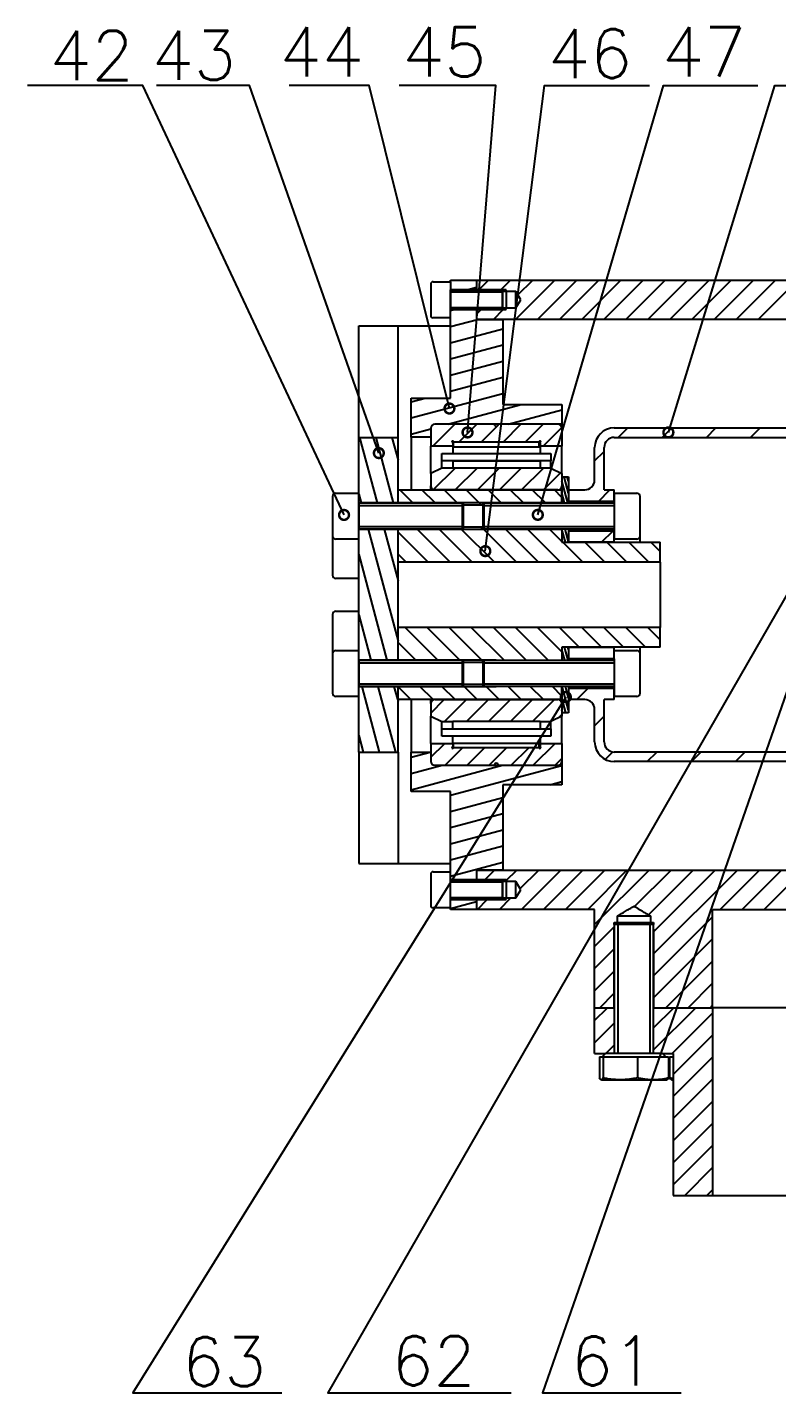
# Model space of a CAD drawing. Header units: millimetres. Extents: x 56 to 1245, y 45 to 886.
# Drawn here: x 317.9 to 394.1, y 575.8 to 714.6 of the extents above; entities that cross this region are included whole.
import ezdxf
from ezdxf.enums import TextEntityAlignment as Align

# ---------------------------------------------------------------- set-up
doc = ezdxf.new("R2010")
doc.units = ezdxf.units.MM
doc.layers.get('0').update_dxf_attribs({"color": 3})
doc.layers.add('细实线', color=3, linetype='Continuous', lineweight=13)
doc.styles.get("Standard").update_dxf_attribs({"font": 'txt', "bigfont": 'gbcbig.shx'})

# ---------------------------------------------------------------- blocks, each defined once
blk = doc.blocks.new('_DotSmall')
at = {"color": 0, "linetype": 'ByBlock', "const_width": 0.5}
blk.add_lwpolyline([(-0.0625, 0, 1), (0.0625, 0, 1)], format="xyb", close=True, dxfattribs=at)

msp = doc.modelspace()

# ---------------------------------------------------------------- linework, layer by layer
at = {"layer": 'Defpoints', "linetype": 'Continuous', "lineweight": -3}
for p, q in [((359.2, 688.75), (360.95, 688.75)), ((360.95, 688.91), (363.62, 688.91)), ((360.95, 688.75), (360.95, 688.91)), ((363.62, 688.91), (363.62, 687.91)), ((363.62, 688.91), (444.95, 688.91)), ((363.83, 687.91), (364.83, 688.91)), ((366.07, 687.91), (367.07, 688.91)), ((367.56, 684.91), (371.56, 688.91)), ((367.82, 687.42), (369.32, 688.91)), ((369.81, 684.91), (373.81, 688.91)), ((372.05, 684.91), (376.05, 688.91)), ((374.3, 684.91), (378.3, 688.91)), ((376.54, 684.91), (380.54, 688.91)), ((378.79, 684.91), (382.79, 688.91)), ((381.03, 684.91), (385.03, 688.91)), ((383.28, 684.91), (387.28, 688.91)), ((385.52, 684.91), (389.52, 688.91)), ((387.77, 684.91), (391.77, 688.91)), ((390.01, 684.91), (394.01, 688.91)), ((392.26, 684.91), (396.26, 688.91)), ((358.95, 688.5), (358.95, 685.33)), ((360.95, 687.91), (366.22, 687.91)), ((360.95, 685.08), (360.95, 687.91)), ((363.62, 687.91), (360.95, 687.91)), ((360.95, 687.91), (360.95, 687.84)), ((360.95, 687.84), (360.95, 685.91)), ((360.95, 687.73), (366.29, 687.73)), ((362.62, 687.91), (363.62, 688.18)), ((366.62, 687.91), (363.62, 687.91)), ((366.22, 687.91), (366.29, 687.85)), ((366.22, 687.91), (366.22, 685.91)), ((366.29, 685.98), (366.29, 687.85)), ((367.62, 687.75), (366.29, 687.75)), ((366.62, 687.75), (366.62, 687.91)), ((366.62, 687.75), (366.62, 686.08)), ((368.12, 686.91), (367.62, 687.75)), ((367.62, 686.08), (367.62, 687.75)), ((366.29, 686.1), (360.95, 686.1)), ((366.29, 685.98), (366.22, 685.91)), ((366.29, 686.08), (367.62, 686.08)), ((366.62, 685.91), (366.62, 686.08)), ((367.62, 686.08), (368.12, 686.91)), ((360.95, 685.08), (359.2, 685.08)), ((366.22, 685.91), (360.95, 685.91)), ((360.95, 676.91), (360.95, 685.91)), ((360.95, 685.91), (363.62, 685.91)), ((360.95, 685.82), (361.29, 685.91)), ((360.95, 684.18), (363.69, 684.91)), ((363.62, 685.91), (363.62, 684.91)), ((363.62, 685.91), (366.62, 685.91)), ((363.62, 685.46), (364.07, 685.91)), ((363.62, 684.91), (366.29, 684.91)), ((398.62, 684.91), (363.62, 684.91)), ((365.32, 684.91), (366.32, 685.91)), ((366.29, 684.91), (366.29, 676.25)), ((360.95, 682.54), (366.29, 683.97)), ((360.95, 680.89), (366.29, 682.32)), ((360.95, 679.25), (366.29, 680.68)), ((360.95, 677.61), (366.29, 679.04)), ((356.95, 674.89), (366.29, 677.39)), ((356.95, 676.91), (360.95, 676.91)), ((356.95, 672.93), (356.95, 676.91)), ((356.95, 676.54), (358.37, 676.91)), ((360.69, 674.25), (368.15, 676.25)), ((366.29, 676.25), (372.29, 676.25)), ((372.29, 676.25), (372.29, 674.25)), ((366.82, 674.25), (372.29, 675.71)), ((356.95, 673.25), (358.95, 673.78)), ((358.95, 673.85), (358.95, 672.93)), ((358.95, 673.85), (358.95, 672.03)), ((359.16, 672.03), (361.39, 674.25)), ((372.29, 674.25), (359.35, 674.25)), ((365.42, 674.25), (359.35, 674.25)), ((361.85, 672.47), (363.63, 674.25)), ((364.1, 672.47), (365.69, 674.06)), ((365.81, 674.18), (365.88, 674.25)), ((371.89, 674.25), (365.82, 674.25)), ((366.34, 672.47), (368.12, 674.25)), ((368.59, 672.47), (370.37, 674.25)), ((370.39, 672.03), (372.28, 673.92)), ((372.29, 674.25), (372.29, 673.85)), ((372.29, 673.85), (372.29, 672.03)), ((377.62, 673.88), (406.29, 673.88)), ((378.01, 672.91), (378.98, 673.88)), ((382.5, 672.91), (383.47, 673.88)), ((386.99, 672.91), (387.96, 673.88)), ((391.48, 672.91), (392.45, 673.88)), ((351.62, 640.91), (351.62, 672.92)), ((351.62, 672.92), (355.62, 672.92)), ((351.71, 672.92), (353.5, 666.25)), ((353.35, 672.92), (355.14, 666.25)), ((355, 672.92), (355.62, 670.6)), ((355.62, 666.25), (355.62, 672.92)), ((358.95, 672.93), (356.95, 672.93)), ((356.95, 672.93), (356.95, 667.58)), ((361.18, 672.4), (361.18, 672.03)), ((361.25, 671.95), (361.25, 672.47)), ((361.25, 672.47), (369.99, 672.47)), ((369.99, 671.95), (369.99, 672.47)), ((370.07, 672.4), (370.07, 672.03)), ((377.62, 672.91), (406.29, 672.91)), ((361.18, 672.03), (358.95, 672.03)), ((358.95, 669.25), (358.95, 672.03)), ((360.07, 671.29), (371.18, 671.29)), ((360.07, 670.54), (360.07, 671.29)), ((361.18, 671.95), (361.18, 672.03)), ((361.18, 671.95), (370.07, 671.95)), ((361.18, 671.95), (361.18, 671.29)), ((372.29, 672.03), (370.07, 672.03)), ((370.07, 671.95), (370.07, 672.03)), ((370.07, 671.95), (370.07, 671.29)), ((371.18, 671.29), (371.18, 670.54)), ((372.29, 669.25), (372.29, 672.03)), ((375.62, 668.58), (375.62, 671.88)), ((375.62, 670.52), (376.59, 671.49)), ((376.59, 667.58), (376.59, 671.88)), ((360.07, 669.8), (358.95, 669.25)), ((359.21, 667.58), (361.42, 669.79)), ((371.18, 670.54), (360.07, 670.54)), ((360.07, 669.8), (360.07, 670.54)), ((361.18, 669.8), (360.07, 669.8)), ((361.18, 670.53), (370.07, 670.53)), ((361.18, 670.53), (361.18, 669.8)), ((361.18, 669.8), (361.18, 669.79)), ((370.07, 669.79), (361.18, 669.79)), ((361.45, 667.58), (363.66, 669.79)), ((363.7, 667.58), (365.91, 669.79)), ((365.94, 667.58), (368.15, 669.79)), ((368.19, 667.58), (370.41, 669.8)), ((370.07, 670.53), (370.07, 669.8)), ((371.18, 669.8), (370.07, 669.8)), ((370.07, 669.8), (370.07, 669.79)), ((370.43, 667.58), (372.16, 669.31)), ((371.18, 669.8), (371.18, 670.54)), ((371.18, 669.8), (372.29, 669.25)), ((358.95, 669.25), (358.95, 667.98)), ((358.95, 667.58), (358.95, 667.98)), ((372.29, 669.25), (372.29, 667.98)), ((372.29, 668.91), (372.95, 668.91)), ((372.29, 668.91), (372.29, 666.25)), ((372.29, 668.91), (372.95, 668.91)), ((372.29, 668.91), (372.29, 666.25)), ((372.89, 666.25), (372.29, 668.51)), ((372.95, 667.25), (372.51, 668.91)), ((372.95, 668.47), (372.84, 668.91)), ((372.95, 668.91), (372.95, 666.25)), ((372.95, 668.91), (372.95, 666.25)), ((348.95, 666.91), (348.95, 662.91)), ((349.29, 667.25), (351.62, 667.25)), ((351.62, 662.58), (351.62, 667.25)), ((351.62, 667.13), (351.86, 666.25)), ((355.62, 667.58), (372.29, 667.58)), ((355.62, 666.25), (355.62, 667.58)), ((357.14, 666.25), (355.81, 667.58)), ((359.39, 666.25), (358.05, 667.58)), ((371.89, 667.58), (359.35, 667.58)), ((361.63, 666.25), (360.3, 667.58)), ((363.88, 666.25), (362.54, 667.58)), ((366.12, 666.25), (364.79, 667.58)), ((368.37, 666.25), (367.03, 667.58)), ((370.61, 666.25), (369.28, 667.58)), ((372.29, 666.82), (371.52, 667.58)), ((372.29, 666.25), (372.29, 667.58)), ((372.56, 666.25), (372.29, 667.28)), ((372.95, 667.58), (374.62, 667.58)), ((372.95, 667.58), (372.95, 666.41)), ((376, 666.41), (377.17, 667.58)), ((376.59, 667.58), (377.59, 667.58)), ((377.59, 666.41), (377.59, 667.58)), ((377.59, 667.25), (379.92, 667.25)), ((377.59, 667.25), (377.59, 662.58)), ((380.25, 662.91), (380.25, 666.91)), ((351.62, 666.25), (362.15, 666.25)), ((355.62, 666.25), (351.62, 666.25)), ((351.62, 666.25), (351.62, 666.23)), ((351.62, 666.23), (351.62, 666.09)), ((351.62, 666.09), (351.62, 665.82)), ((351.62, 666), (362.29, 666)), ((351.62, 665.82), (351.62, 665.45)), ((351.62, 665.45), (351.62, 665.03)), ((372.29, 666.25), (355.62, 666.25)), ((362.15, 666.25), (362.29, 666.11)), ((362.15, 666.25), (362.15, 663.58)), ((362.29, 663.71), (362.29, 666.11)), ((364.25, 666.01), (362.29, 666.01)), ((364.11, 666.01), (363.88, 666.25)), ((364.25, 666.11), (364.39, 666.25)), ((364.25, 666.11), (364.25, 663.71)), ((364.25, 666), (377.59, 666)), ((364.39, 666.25), (377.59, 666.25)), ((364.39, 663.58), (364.39, 666.25)), ((372.29, 666.25), (372.95, 666.25)), ((377.59, 666.41), (372.95, 666.41)), ((351.62, 665.03), (351.62, 664.59)), ((351.62, 664.59), (351.62, 664.19)), ((351.62, 664.19), (351.62, 663.86)), ((351.62, 663.86), (351.62, 663.65)), ((362.29, 663.83), (351.62, 663.83)), ((362.29, 663.81), (364.25, 663.81)), ((364.3, 663.58), (364.06, 663.81)), ((377.59, 663.83), (364.25, 663.83)), ((348.95, 662.91), (348.95, 658.91)), ((351.62, 662.58), (349.29, 662.58)), ((351.62, 663.65), (351.62, 663.58)), ((362.15, 663.58), (351.62, 663.58)), ((351.62, 663.58), (355.62, 663.58)), ((351.62, 651.25), (351.62, 662.58)), ((352.57, 663.58), (355.62, 652.2)), ((354.21, 663.58), (355.62, 658.33)), ((355.62, 650.25), (355.62, 663.58)), ((355.62, 660.25), (355.62, 663.58)), ((355.62, 663.58), (372.29, 663.58)), ((355.62, 650.25), (355.62, 663.58)), ((358.65, 660.25), (355.62, 663.28)), ((360.9, 660.25), (357.56, 663.58)), ((363.14, 660.25), (359.81, 663.58)), ((365.39, 660.25), (362.05, 663.58)), ((362.29, 663.71), (362.15, 663.58)), ((364.39, 663.58), (364.25, 663.71)), ((367.63, 660.25), (364.3, 663.58)), ((377.59, 663.58), (364.39, 663.58)), ((369.88, 660.25), (366.54, 663.58)), ((372.12, 660.25), (368.79, 663.58)), ((372.29, 662.33), (371.03, 663.58)), ((372.95, 663.58), (372.29, 663.58)), ((372.29, 663.58), (372.29, 662.25)), ((372.29, 663.58), (372.29, 662.25)), ((372.65, 662.25), (372.29, 663.58)), ((372.32, 662.25), (372.29, 662.37)), ((372.95, 662.34), (372.62, 663.58)), ((372.95, 663.58), (372.95, 662.25)), ((372.95, 663.58), (372.95, 662.25)), ((372.95, 663.57), (372.95, 663.58)), ((372.95, 663.41), (377.59, 663.41)), ((372.95, 663.41), (372.95, 662.25)), ((372.95, 663.37), (373, 663.41)), ((376.33, 662.25), (377.49, 663.41)), ((377.59, 662.25), (377.59, 663.41)), ((379.92, 662.58), (377.59, 662.58)), ((380.25, 662.25), (380.25, 662.91)), ((351.62, 660.99), (354.5, 650.25)), ((356.41, 660.25), (355.62, 661.03)), ((372.29, 662.25), (372.95, 662.25)), ((372.29, 662.25), (382.29, 662.25)), ((374.37, 660.25), (372.37, 662.25)), ((377.59, 662.25), (372.95, 662.25)), ((376.61, 660.25), (374.61, 662.25)), ((378.86, 660.25), (376.86, 662.25)), ((381.1, 660.25), (379.1, 662.25)), ((382.29, 661.31), (381.35, 662.25)), ((382.29, 660.24), (382.29, 662.25)), ((355.62, 660.25), (382.29, 660.25)), ((382.29, 660.24), (382.29, 653.59)), ((351.62, 658.58), (349.29, 658.58)), ((348.95, 654.91), (348.95, 650.91)), ((349.29, 655.25), (351.62, 655.25)), ((351.62, 654.86), (352.86, 650.25)), ((382.29, 653.58), (355.62, 653.58)), ((355.62, 650.25), (355.62, 653.58)), ((359.67, 650.25), (356.34, 653.58)), ((361.92, 650.25), (358.58, 653.58)), ((364.16, 650.25), (360.83, 653.58)), ((366.41, 650.25), (363.07, 653.58)), ((368.65, 650.25), (365.32, 653.58)), ((370.9, 650.25), (367.56, 653.58)), ((372.29, 651.1), (369.81, 653.58)), ((374.05, 651.58), (372.05, 653.58)), ((376.3, 651.58), (374.3, 653.58)), ((378.54, 651.58), (376.54, 653.58)), ((380.79, 651.58), (378.79, 653.58)), ((382.29, 652.33), (381.03, 653.58)), ((382.29, 651.58), (382.29, 653.59)), ((349.29, 651.25), (351.62, 651.25)), ((351.62, 646.58), (351.62, 651.25)), ((357.43, 650.25), (355.62, 652.05)), ((372.29, 651.58), (372.29, 650.25)), ((372.95, 651.58), (372.29, 651.58)), ((372.29, 651.58), (372.29, 650.25)), ((382.29, 651.58), (372.29, 651.58)), ((372.58, 650.25), (372.29, 651.33)), ((372.91, 650.25), (372.55, 651.58)), ((372.95, 651.3), (372.88, 651.58)), ((372.95, 651.58), (372.95, 650.25)), ((372.95, 651.58), (372.95, 650.25)), ((372.95, 651.58), (377.59, 651.58)), ((372.95, 651.58), (372.95, 650.41)), ((377.59, 650.41), (377.59, 651.58)), ((377.59, 651.25), (379.92, 651.25)), ((380.25, 650.93), (380.25, 651.58)), ((348.95, 650.91), (348.95, 646.91)), ((351.62, 650.25), (362.15, 650.25)), ((355.62, 650.25), (351.62, 650.25)), ((351.62, 650.25), (351.62, 650.23)), ((351.62, 650.23), (351.62, 650.09)), ((351.62, 650.09), (351.62, 649.82)), ((351.62, 650), (362.29, 650)), ((365.62, 650.25), (355.62, 650.25)), ((362.15, 650.25), (362.29, 650.11)), ((362.15, 650.25), (362.15, 647.58)), ((362.29, 647.71), (362.29, 650.11)), ((364.25, 650.01), (362.29, 650.01)), ((364.27, 650.13), (364.16, 650.25)), ((364.25, 650.11), (364.39, 650.25)), ((364.25, 650.11), (364.25, 647.8)), ((364.25, 650), (377.59, 650)), ((364.39, 650.25), (377.59, 650.25)), ((364.39, 647.68), (364.39, 650.25)), ((372.29, 650.25), (372.95, 650.25)), ((377.59, 650.41), (372.95, 650.41)), ((377.59, 650.41), (377.59, 646.75)), ((380.25, 650.91), (380.25, 650.93)), ((380.25, 647.06), (380.25, 650.91)), ((351.62, 649.82), (351.62, 649.45)), ((351.62, 649.45), (351.62, 649.03)), ((351.62, 649.03), (351.62, 648.59)), ((351.62, 648.59), (351.62, 648.19)), ((351.62, 648.19), (351.62, 647.86)), ((351.62, 647.86), (351.62, 647.65)), ((362.29, 647.83), (351.62, 647.83)), ((351.62, 647.65), (351.62, 647.58)), ((362.15, 647.58), (351.62, 647.58)), ((351.62, 647.58), (355.62, 647.58)), ((351.93, 647.58), (353.72, 640.91)), ((353.57, 647.58), (355.36, 640.91)), ((355.21, 647.58), (355.62, 646.06)), ((355.62, 640.91), (355.62, 647.58)), ((355.62, 646.25), (355.62, 647.58)), ((355.62, 647.58), (365.62, 647.58)), ((356.94, 646.25), (355.62, 647.56)), ((359.18, 646.25), (357.85, 647.58)), ((361.43, 646.25), (360.09, 647.58)), ((362.29, 647.71), (362.15, 647.58)), ((362.34, 647.58), (362.25, 647.67)), ((362.29, 647.81), (364.25, 647.81)), ((363.67, 646.25), (362.34, 647.58)), ((377.59, 647.83), (364.25, 647.83)), ((364.25, 647.8), (364.25, 647.71)), ((364.39, 647.58), (364.25, 647.71)), ((364.39, 647.58), (364.39, 647.68)), ((377.59, 647.58), (364.39, 647.58)), ((365.92, 646.25), (364.58, 647.58)), ((368.16, 646.25), (366.83, 647.58)), ((370.41, 646.25), (369.07, 647.58)), ((372.29, 646.61), (371.32, 647.58)), ((372.95, 647.58), (372.29, 647.58)), ((372.29, 646.25), (372.29, 647.58)), ((372.29, 647.58), (372.29, 644.91)), ((372.95, 645.17), (372.31, 647.58)), ((372.95, 646.39), (372.64, 647.58)), ((372.95, 647.58), (372.95, 644.91)), ((372.95, 647.41), (377.59, 647.41)), ((372.95, 647.41), (372.95, 646.25)), ((373.8, 646.25), (374.96, 647.41)), ((377.59, 646.25), (377.59, 647.41)), ((351.62, 646.58), (349.29, 646.58)), ((372.29, 646.25), (355.62, 646.25)), ((356.95, 646.25), (356.95, 640.9)), ((358.95, 645.85), (358.95, 646.25)), ((358.95, 644.88), (360.33, 646.25)), ((358.95, 645.85), (358.95, 644.58)), ((359.35, 646.25), (371.89, 646.25)), ((360.35, 644.03), (362.57, 646.25)), ((362.61, 644.04), (364.82, 646.25)), ((364.85, 644.04), (367.06, 646.25)), ((367.1, 644.04), (369.31, 646.25)), ((369.34, 644.04), (371.55, 646.25)), ((372.69, 644.91), (372.29, 646.43)), ((372.29, 645.85), (372.29, 644.58)), ((374.62, 646.25), (372.95, 646.25)), ((376.59, 641.95), (376.59, 646.25)), ((377.59, 646.25), (376.59, 646.25)), ((377.59, 646.75), (377.59, 646.58)), ((379.92, 646.58), (377.59, 646.58)), ((380.25, 646.91), (380.25, 647.06)), ((358.95, 644.58), (360.07, 644.03)), ((358.95, 641.8), (358.95, 644.58)), ((372.29, 644.58), (371.18, 644.03)), ((371.97, 644.42), (372.29, 644.74)), ((372.36, 644.91), (372.29, 645.2)), ((372.95, 644.91), (372.29, 644.91)), ((372.29, 641.8), (372.29, 644.58)), ((375.62, 641.95), (375.62, 645.25)), ((375.62, 643.58), (376.59, 644.55)), ((360.07, 643.29), (360.07, 644.03)), ((360.07, 644.03), (361.18, 644.03)), ((360.07, 643.29), (370.07, 643.29)), ((360.07, 642.54), (360.07, 643.29)), ((361.18, 644.04), (370.07, 644.04)), ((361.18, 643.29), (361.18, 644.04)), ((361.18, 644.04), (370.07, 644.04)), ((361.18, 644.04), (361.18, 644.03)), ((370.07, 644.04), (370.07, 643.29)), ((370.07, 644.04), (370.07, 644.03)), ((370.07, 644.03), (371.18, 644.03)), ((370.07, 643.29), (371.18, 643.29)), ((371.18, 643.29), (371.18, 644.03)), ((371.18, 643.29), (371.18, 642.54)), ((351.62, 642.59), (352.07, 640.91)), ((358.95, 641.8), (361.18, 641.8)), ((358.95, 641.8), (358.95, 639.98)), ((358.95, 640.39), (360.37, 641.8)), ((370.07, 642.54), (360.07, 642.54)), ((361.18, 641.79), (361.18, 642.54)), ((361.18, 641.8), (361.18, 641.43)), ((370.07, 641.79), (361.18, 641.79)), ((361.25, 641.36), (361.25, 641.79)), ((369.38, 639.58), (371.6, 641.8)), ((369.99, 641.36), (369.99, 641.79)), ((371.18, 642.54), (370.07, 642.54)), ((370.07, 642.54), (370.07, 641.79)), ((370.07, 641.8), (372.29, 641.8)), ((370.07, 641.8), (370.07, 641.43)), ((372.29, 641.8), (372.29, 639.98)), ((351.62, 640.91), (355.62, 640.91)), ((356.95, 640.9), (358.95, 640.9)), ((356.95, 636.91), (356.95, 640.9)), ((356.95, 640.38), (358.9, 640.9)), ((358.95, 640.9), (358.95, 639.98)), ((360.4, 639.58), (362.17, 641.36)), ((369.99, 641.36), (361.25, 641.36)), ((362.64, 639.58), (364.42, 641.36)), ((364.89, 639.58), (366.66, 641.36)), ((367.13, 639.58), (368.91, 641.36)), ((371.62, 639.58), (372.29, 640.25)), ((376.7, 640.17), (377.46, 640.93)), ((406.29, 640.91), (377.62, 640.91)), ((380.97, 639.95), (381.93, 640.91)), ((385.46, 639.95), (386.42, 640.91)), ((389.95, 639.95), (390.91, 640.91)), ((356.95, 638.73), (360.12, 639.58)), ((356.95, 637.09), (366.25, 639.58)), ((359.35, 639.58), (372.29, 639.58)), ((359.35, 639.58), (365.42, 639.58)), ((360.95, 636.52), (372.29, 639.56)), ((365.82, 639.58), (371.89, 639.58)), ((372.29, 639.98), (372.29, 639.58)), ((372.29, 639.58), (372.29, 637.58)), ((406.29, 639.95), (377.62, 639.95)), ((372.29, 637.58), (366.29, 637.58)), ((366.29, 637.58), (366.29, 628.91)), ((371.05, 637.58), (372.29, 637.91)), ((360.95, 636.91), (356.95, 636.91)), ((360.95, 627.91), (360.95, 636.91)), ((360.95, 634.88), (366.29, 636.3)), ((360.95, 633.23), (366.29, 634.66)), ((360.95, 631.59), (366.29, 633.02)), ((360.95, 629.95), (366.29, 631.37)), ((360.95, 628.3), (366.29, 629.73)), ((358.95, 628.5), (358.95, 625.33)), ((359.2, 628.75), (360.95, 628.75)), ((360.95, 625.91), (360.95, 628.75)), ((360.95, 627.91), (366.22, 627.91)), ((363.62, 627.91), (360.95, 627.91)), ((360.95, 627.73), (366.29, 627.73)), ((366.29, 628.91), (363.62, 628.91)), ((363.62, 628.91), (363.62, 627.91)), ((363.62, 628.91), (398.62, 628.91)), ((366.62, 627.91), (363.62, 627.91)), ((364.44, 627.91), (365.44, 628.91)), ((366.22, 627.91), (366.29, 627.85)), ((366.22, 627.91), (366.22, 625.91)), ((366.29, 625.98), (366.29, 627.85)), ((367.62, 627.75), (366.29, 627.75)), ((366.62, 627.85), (367.69, 628.91)), ((366.62, 627.75), (366.62, 627.91)), ((366.62, 627.75), (366.62, 626.08)), ((368.12, 626.91), (367.62, 627.75)), ((367.62, 626.08), (367.62, 627.75)), ((368.05, 627.03), (369.93, 628.91)), ((368.18, 624.91), (372.18, 628.91)), ((370.42, 624.91), (374.42, 628.91)), ((372.67, 624.91), (376.67, 628.91)), ((374.91, 624.91), (378.91, 628.91)), ((375.62, 623.38), (381.16, 628.91)), ((379.69, 625.2), (383.4, 628.91)), ((381.1, 624.36), (385.65, 628.91)), ((381.62, 622.64), (387.89, 628.91)), ((381.62, 620.4), (390.14, 628.91)), ((388.38, 624.91), (392.38, 628.91)), ((390.63, 624.91), (394.63, 628.91)), ((392.87, 624.91), (396.87, 628.91)), ((367.62, 626.08), (368.12, 626.91)), ((360.95, 625.08), (359.2, 625.08)), ((366.29, 626.1), (360.95, 626.1)), ((366.22, 625.91), (360.95, 625.91)), ((360.95, 625.91), (363.62, 625.91)), ((360.95, 625.01), (363.62, 625.73)), ((360.95, 624.91), (360.95, 625.08)), ((363.62, 624.91), (360.95, 624.91)), ((363.62, 625.91), (363.62, 624.91)), ((363.62, 625.91), (366.62, 625.91)), ((375.62, 624.91), (363.62, 624.91)), ((363.69, 624.91), (364.69, 625.91)), ((365.93, 624.91), (367.1, 626.08)), ((366.29, 625.98), (366.22, 625.91)), ((366.29, 626.08), (367.62, 626.08)), ((366.62, 625.91), (366.62, 626.08)), ((375.62, 614.91), (375.62, 624.91)), ((387.62, 614.91), (387.62, 624.91)), ((377.82, 623.58), (377.62, 623.38)), ((377.82, 623.58), (378.87, 623.58)), ((377.95, 623.58), (377.95, 624.25)), ((377.95, 624.25), (381.29, 624.25)), ((377.98, 623.58), (377.98, 610.25)), ((378.87, 623.58), (381.42, 623.58)), ((381.26, 610.25), (381.26, 623.58)), ((381.29, 624.25), (381.29, 623.58)), ((381.62, 623.38), (381.42, 623.58)), ((381.62, 618.15), (387.62, 624.15)), ((375.62, 621.13), (377.62, 623.13)), ((377.62, 623.38), (377.62, 610.25)), ((378.79, 623.38), (377.62, 623.38)), ((377.62, 614.91), (377.62, 622.91)), ((381.62, 623.38), (378.79, 623.38)), ((381.62, 610.25), (381.62, 623.38)), ((381.62, 622.91), (381.62, 614.91)), ((375.62, 618.89), (377.62, 620.89)), ((381.62, 615.91), (387.62, 621.91)), ((382.87, 614.91), (387.62, 619.66)), ((375.62, 616.64), (377.62, 618.64)), ((385.12, 614.91), (387.62, 617.42)), ((376.14, 614.91), (377.62, 616.4)), ((387.36, 614.91), (387.62, 615.17)), ((375.62, 610.25), (375.62, 614.91)), ((375.62, 614.91), (377.62, 614.91)), ((375.62, 613.6), (376.94, 614.91)), ((381.62, 614.91), (387.62, 614.91)), ((381.62, 612.86), (383.67, 614.91)), ((381.62, 610.62), (385.92, 614.91)), ((383.5, 610.25), (387.62, 614.37)), ((387.62, 614.91), (387.62, 595.83)), ((420.95, 614.91), (387.62, 614.91)), ((375.62, 611.35), (377.62, 613.35)), ((376.76, 610.25), (377.62, 611.11)), ((383.62, 608.13), (387.62, 612.13)), ((375.62, 610.25), (376.71, 610.25)), ((376.12, 609.91), (376.12, 607.77)), ((376.12, 609.91), (376.48, 609.91)), ((376.71, 610.25), (376.37, 609.91)), ((376.48, 609.91), (376.48, 607.77)), ((376.48, 609.91), (379.98, 609.91)), ((382.53, 610.25), (376.71, 610.25)), ((379.98, 609.91), (379.98, 607.77)), ((379.98, 609.91), (383.12, 609.91)), ((382.87, 609.91), (382.53, 610.25)), ((382.53, 610.25), (383.62, 610.25)), ((383.12, 609.91), (383.12, 607.77)), ((383.24, 609.91), (383.24, 607.77)), ((383.24, 609.91), (383.62, 609.91)), ((383.62, 609.97), (383.57, 609.91)), ((383.62, 610.25), (383.62, 595.83)), ((383.62, 605.88), (387.62, 609.88)), ((376.3, 607.58), (378.23, 607.58)), ((378.23, 607.58), (381.55, 607.58)), ((381.55, 607.58), (382.95, 607.58)), ((383.62, 607.69), (383.24, 607.77)), ((383.45, 607.61), (383.48, 607.58)), ((383.48, 607.58), (383.62, 607.58)), ((383.62, 603.64), (387.62, 607.64)), ((383.62, 601.39), (387.62, 605.39)), ((383.62, 599.15), (387.62, 603.15)), ((383.62, 596.9), (387.62, 600.9)), ((384.79, 595.83), (387.62, 598.66)), ((387.03, 595.83), (387.62, 596.41))]:
    msp.add_line(p, q, dxfattribs=at)
at = {"layer": 'Defpoints', "lineweight": -3}
for p, q in [((360.95, 688.75), (360.95, 687.91)), ((351.62, 684.25), (360.95, 684.25)), ((351.62, 672.92), (351.62, 684.25)), ((355.62, 672.92), (355.62, 684.25)), ((351.62, 640.91), (351.62, 629.58)), ((355.62, 640.91), (355.62, 629.58)), ((351.62, 629.58), (360.95, 629.58)), ((360.95, 625.08), (360.95, 625.91)), ((377.62, 623.38), (377.62, 623.58)), ((377.62, 623.58), (377.82, 623.58)), ((381.42, 623.58), (381.62, 623.58)), ((381.62, 623.58), (381.62, 623.38)), ((383.62, 595.83), (387.62, 595.83)), ((387.62, 595.83), (420.95, 595.83))]:
    msp.add_line(p, q, dxfattribs=at)
for points in [[(350.13, 665.03), (329.68, 708.69), (317.92, 708.69)], [(353.67, 671.32), (340.52, 708.69), (331.07, 708.69)], [(360.85, 675.85), (352.68, 708.69), (344.54, 708.69)], [(362.69, 673.42), (365.56, 708.69), (355.73, 708.69)], [(364.5, 661.35), (370.51, 708.69), (381.19, 708.69)], [(369.84, 665.04), (382.63, 708.69), (392.21, 708.69)], [(383.12, 673.42), (393.96, 708.69), (402.36, 708.69)], [(397.94, 661.75), (348.47, 575.76), (367.13, 575.76)], [(398.57, 656.81), (370.3, 575.76), (384.42, 575.76)], [(372.69, 646.51), (328.66, 575.76), (343.79, 575.76)]]:
    msp.add_lwpolyline(points, dxfattribs=at)
at = {"layer": 'Defpoints', "linetype": 'Continuous', "lineweight": -3}
for centre, radius, start, end in [((359.2, 688.5), 0.25, 90, 180), ((359.2, 685.33), 0.25, 180, 270), ((359.35, 673.85), 0.4, 90, 180), ((365.62, 674.25), 0.2, 180, 0), ((371.89, 673.85), 0.4, 0, 90), ((377.62, 671.88), 2, 90, 180), ((361.18, 672.47), 0.0741, 0, 270), ((370.07, 672.47), 0.0741, 270, 180), ((377.62, 671.88), 1.03, 90, 180), ((359.35, 667.98), 0.4, 180, 270), ((371.89, 667.98), 0.4, 270, 360), ((374.62, 668.58), 1, 270, 0), ((374.62, 668.58), 1, 270, 0), ((349.29, 666.91), 0.333, 90, 180), ((379.92, 666.91), 0.333, 0, 90), ((349.29, 662.91), 0.333, 180, 270), ((379.92, 662.91), 0.333, 270, 0), ((349.29, 658.91), 0.333, 180, 270), ((349.29, 654.91), 0.333, 90, 180), ((349.29, 650.91), 0.333, 90, 180), ((379.92, 650.91), 0.333, 0, 90), ((349.29, 646.91), 0.333, 180, 270), ((359.35, 645.85), 0.4, 90, 180), ((371.89, 645.85), 0.4, 360, 90), ((374.62, 645.25), 1, 0, 90), ((379.92, 646.91), 0.333, 270, 0), ((377.62, 641.95), 2, 180, 270), ((377.62, 641.95), 1.03, 180, 270), ((361.18, 641.36), 0.0741, 90, 0), ((370.07, 641.36), 0.0741, 180, 90), ((359.35, 639.98), 0.4, 180, 270), ((365.62, 639.58), 0.2, 0, 180), ((371.89, 639.98), 0.4, 270, 0), ((359.2, 628.5), 0.25, 90, 180), ((359.2, 625.33), 0.25, 180, 270)]:
    msp.add_arc(centre, radius, start, end, dxfattribs=at)
msp.add_ellipse((404.29, 656.91), major_axis=(19235.35, 0), ratio=0.001664, start_param=4.711523, end_param=4.713255, dxfattribs=at)
msp.add_ellipse((404.29, 656.91), major_axis=(19235.35, 0), ratio=0.001664, start_param=4.711523, end_param=4.713255, dxfattribs=at)
for points, knots in [([(377.95, 624.25), (378.22, 624.41), (378.63, 624.65), (379.11, 624.94), (379.36, 625.09), (379.49, 625.17), (379.56, 625.2), (379.6, 625.22), (379.63, 625.23), (379.7, 625.2), (379.92, 625.06), (380.47, 624.74), (380.96, 624.44), (381.29, 624.25)], [0, 0, 0, 0, 0.2429272, 0.3685579, 0.4335779, 0.46736, 0.48517, 0.4949835, 0.5017617, 0.5106095, 0.550099, 0.7072318, 1, 1, 1, 1]), ([(377.95, 624.25), (378.22, 624.41), (378.63, 624.65), (379.11, 624.94), (379.36, 625.09), (379.49, 625.17), (379.56, 625.2), (379.6, 625.22), (379.63, 625.23), (379.7, 625.2), (379.92, 625.06), (380.47, 624.74), (380.96, 624.44), (381.29, 624.25)], [0, 0, 0, 0, 0.2429272, 0.3685579, 0.4335779, 0.46736, 0.48517, 0.4949835, 0.5017617, 0.5106095, 0.550099, 0.7072318, 1, 1, 1, 1]), ([(376.3, 607.58), (376.29, 607.58), (376.26, 607.59), (376.22, 607.62), (376.17, 607.68), (376.14, 607.74), (376.12, 607.77)], [0, 0, 0, 0, 0.217736, 0.477898, 0.738694, 1, 1, 1, 1]), ([(376.3, 607.58), (376.29, 607.58), (376.26, 607.59), (376.22, 607.62), (376.17, 607.68), (376.14, 607.74), (376.12, 607.77)], [0, 0, 0, 0, 0.217736, 0.477898, 0.738694, 1, 1, 1, 1]), ([(376.48, 607.77), (376.45, 607.71), (376.39, 607.61), (376.33, 607.59), (376.3, 607.58)], [0, 0, 0, 0, 0.516077, 1, 1, 1, 1]), ([(376.48, 607.77), (376.45, 607.71), (376.39, 607.61), (376.33, 607.59), (376.3, 607.58)], [0, 0, 0, 0, 0.516077, 1, 1, 1, 1]), ([(378.23, 607.58), (378.12, 607.58), (377.9, 607.59), (377.58, 607.61), (377.25, 607.64), (376.88, 607.69), (376.63, 607.74), (376.48, 607.77)], [0, 0, 0, 0, 0.186128, 0.372535, 0.559703, 0.747088, 1, 1, 1, 1]), ([(378.23, 607.58), (378.12, 607.58), (377.9, 607.59), (377.58, 607.61), (377.25, 607.64), (376.88, 607.69), (376.63, 607.74), (376.48, 607.77)], [0, 0, 0, 0, 0.186128, 0.372535, 0.559703, 0.747088, 1, 1, 1, 1]), ([(379.98, 607.77), (379.96, 607.77), (379.81, 607.74), (379.51, 607.68), (379.09, 607.63), (378.66, 607.59), (378.37, 607.58), (378.23, 607.58)], [0, 0, 0, 0, 0.0269625, 0.2691492, 0.5116812, 0.7555473, 1, 1, 1, 1]), ([(379.98, 607.77), (379.96, 607.77), (379.81, 607.74), (379.51, 607.68), (379.09, 607.63), (378.66, 607.59), (378.37, 607.58), (378.23, 607.58)], [0, 0, 0, 0, 0.0269625, 0.2691492, 0.5116812, 0.7555473, 1, 1, 1, 1]), ([(381.55, 607.58), (381.44, 607.58), (381.18, 607.59), (380.8, 607.62), (380.39, 607.68), (380.12, 607.74), (379.98, 607.77)], [0, 0, 0, 0, 0.217736, 0.477898, 0.738694, 1, 1, 1, 1]), ([(381.55, 607.58), (381.44, 607.58), (381.18, 607.59), (380.8, 607.62), (380.39, 607.68), (380.12, 607.74), (379.98, 607.77)], [0, 0, 0, 0, 0.217736, 0.477898, 0.738694, 1, 1, 1, 1]), ([(383.12, 607.77), (382.85, 607.71), (382.33, 607.61), (381.8, 607.59), (381.55, 607.58)], [0, 0, 0, 0, 0.516077, 1, 1, 1, 1]), ([(383.12, 607.77), (382.85, 607.71), (382.33, 607.61), (381.8, 607.59), (381.55, 607.58)], [0, 0, 0, 0, 0.516077, 1, 1, 1, 1]), ([(382.94, 607.58), (382.95, 607.58), (382.98, 607.59), (383.04, 607.63), (383.09, 607.72), (383.12, 607.77)], [0, 0, 0, 0, 0.2177604, 0.477798, 1, 1, 1, 1]), ([(382.94, 607.58), (382.95, 607.58), (382.98, 607.59), (383.04, 607.63), (383.09, 607.72), (383.12, 607.77)], [0, 0, 0, 0, 0.2177604, 0.477798, 1, 1, 1, 1]), ([(383.24, 607.77), (383.29, 607.71), (383.36, 607.63), (383.43, 607.61), (383.45, 607.61)], [0, 0, 0, 0, 0.685806, 1, 1, 1, 1]), ([(383.24, 607.77), (383.29, 607.71), (383.36, 607.63), (383.43, 607.61), (383.45, 607.61)], [0, 0, 0, 0, 0.6858058, 0.9948051, 0.9948051, 0.9948051, 0.9948051])]:
    msp.add_open_spline(points, degree=3, knots=knots, dxfattribs=at)
msp.add_open_spline([(383.45, 607.61), (383.45, 607.61), (383.45, 607.61), (383.45, 607.61)], degree=3, dxfattribs=at)

# ---------------------------------------------------------------- block references
at = {"layer": 'Defpoints', "lineweight": -3, "xscale": 2, "yscale": 2, "zscale": 2}
for p, rotation in [((360.85, 675.85), 283.9725320304411), ((362.69, 673.42), 265.3375555032902), ((383.12, 673.42), 252.9201529903038), ((353.67, 671.32), 289.3833742636936), ((350.13, 665.03), 295.0895159790043), ((369.84, 665.04), 253.6770385550172), ((364.5, 661.35), 262.7633168087458), ((372.69, 646.51), 58.10547771242933)]:
    msp.add_blockref('_DotSmall', p, dxfattribs=dict(at, rotation=rotation))

# ---------------------------------------------------------------- texts
at = {"layer": 'Defpoints', "lineweight": -3}
for s, p in [('42', (324.45, 711.76)), ('43', (334.84, 711.77)), ('44', (347.84, 712.12)), ('45', (360.32, 712.12)), ('46', (375.14, 711.94)), ('47', (386.74, 712.12)), ('63', (337.93, 578.92)), ('62', (359.22, 579)), ('61', (377.46, 578.99))]:
    msp.add_text(s, height=5, dxfattribs=at).set_placement(p, align=Align.MIDDLE_CENTER)
at = {"layer": '细实线', "char_height": 3.5, "attachment_point": 9}
for insert, width in [((332.39, 706.94), 5), ((332.63, 683.95), 1)]:
    msp.add_mtext('\\A1;', dxfattribs=dict(at, insert=insert, width=width))

doc.saveas('drawing.dxf')
